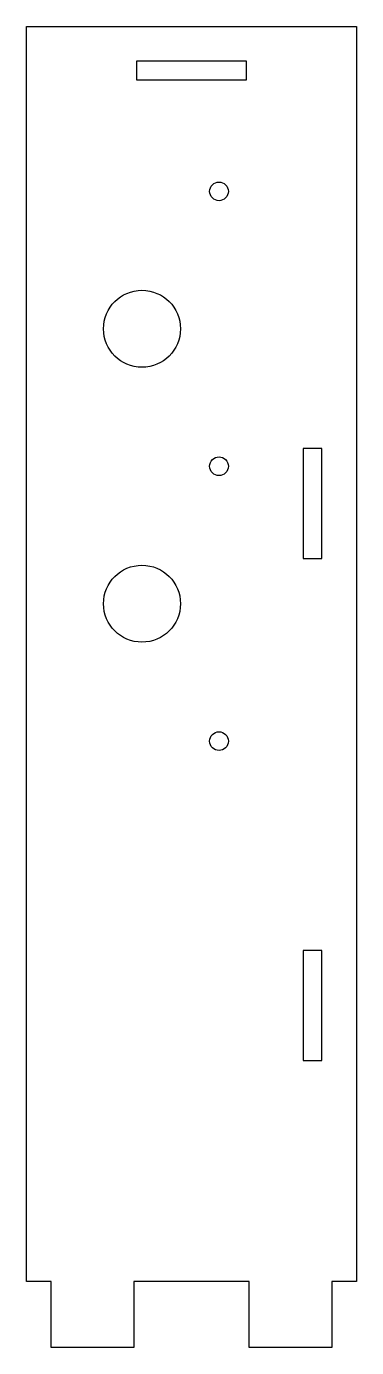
# Model space of a CAD drawing. Header units: millimetres. Extents: x 0 to 60, y -12 to 228.
import ezdxf

# ---------------------------------------------------------------- set-up
doc = ezdxf.new("R2010")
doc.units = ezdxf.units.MM

msp = doc.modelspace()

# ---------------------------------------------------------------- linework, layer by layer
for p, q in [((0, 0), (0, 228.3)), ((0, 228.3), (60, 228.3)), ((60, 228.3), (60, 0)), ((20, 222), (20, 218.6)), ((40, 222), (20, 222)), ((40, 218.6), (40, 222)), ((20, 218.6), (40, 218.6)), ((50.3, 151.546), (50.3, 131.546)), ((53.7, 151.546), (50.3, 151.546)), ((53.7, 131.546), (53.7, 151.546)), ((50.3, 131.546), (53.7, 131.546)), ((50.3, 60.226), (50.3, 40.226)), ((53.7, 60.226), (50.3, 60.226)), ((53.7, 40.226), (53.7, 60.226)), ((50.3, 40.226), (53.7, 40.226)), ((4.5, 0), (0, 0)), ((4.5, -12), (4.5, 0)), ((19.5, 0), (19.5, -12)), ((40.5, 0), (19.5, 0)), ((40.5, -12), (40.5, 0)), ((60, 0), (55.5, 0)), ((55.5, 0), (55.5, -12)), ((19.5, -12), (4.5, -12)), ((55.5, -12), (40.5, -12))]:
    msp.add_line(p, q)
for centre, radius in [((35, 198.3), 1.7), ((21, 173.3), 7), ((35, 148.3), 1.7), ((21, 123.3), 7), ((35, 98.3), 1.7)]:
    msp.add_circle(centre, radius)

doc.saveas('drawing.dxf')
